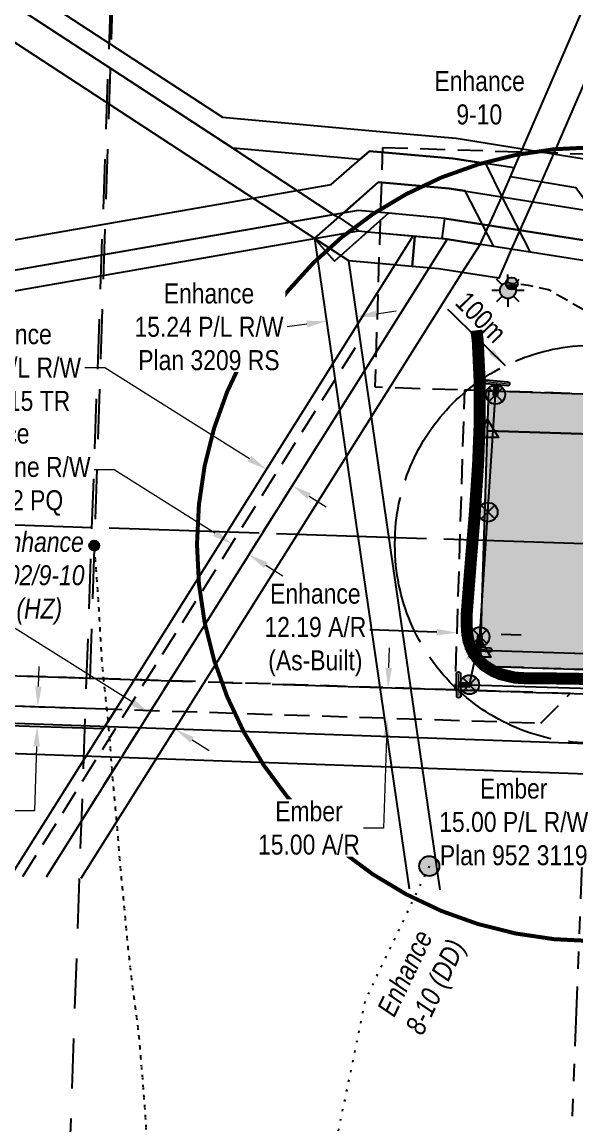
# Model space of a CAD drawing. Extents: x 337230 to 342918, y 5810288 to 5814863.
# Drawn here: x 338866 to 339143, y 5810933 to 5811484 of the extents above; entities that cross this region are included whole.
import ezdxf

# ---------------------------------------------------------------- set-up
doc = ezdxf.new("R2010")
doc.units = 0
doc.header["$LTSCALE"] = 5
doc.header["$PDMODE"] = 34
doc.header["$PDSIZE"] = 0.03
for name, pattern in [('foc-ACCESSROAD', [3.75, 2.5, -1.25]), ('foc-BUFFER', [16.75, 15, -1.75]), ('foc-COORDS', [16.75, 15, -1.75]), ('foc-DOT', [1, 0.2, -0.8]), ('foc-DRILLPATH', [14.75, 6, -1.75, 1.75, -1.75, 1.75, -1.75]), ('foc-FLOWLINE', [3.75, 2.5, -1.25]), ('foc-LSD', [8, 5, -3]), ('foc-QUARTERLINE', [33, 25, -3, 2, -3]), ('POWERLINE5', [7.799999999999997, 2.399999999999999, -0.6, 0.6, -0.6, 0.6, -0.6, 2.399999999999999]), ('UG_PIPE', [1.875, 1.25, -0.625])]:
    doc.linetypes.add(name, pattern=pattern)
doc.layers.get('Defpoints').update_dxf_attribs({"color": 9})
for name, color, linetype in [('ABADATA-DRILL', 8, 'foc-DOT'), ('ABADATA-DRILL-T', 8, 'Continuous'), ('AS-PIPE-UG', 44, 'UG_PIPE'), ('AS-POWER', 104, 'foc-POWER'), ('AS-POWER-EXISTING', 72, 'POWERLINE5'), ('AS-POWER-EXISTING-ANC', 72, 'Continuous'), ('AS-ROADS', 254, 'Continuous'), ('AS-SYMBOL', 7, 'Continuous'), ('AUX-BUFFER', 7, 'foc-BUFFER'), ('C-AR', 13, 'foc-ACCESSROAD'), ('C-FLOWLINE', 13, 'foc-FLOWLINE'), ('C-RW', 13, 'Continuous'), ('C-WS', 13, 'foc-ACCESSROAD'), ('C-WS-S', 13, 'Continuous'), ('DETAIL-HZ-Existing', 8, 'foc-DOT'), ('F-AR', 190, 'foc-ACCESSROAD'), ('F-RW', 190, 'Continuous'), ('F-WS-S', 190, 'Continuous'), ('L-MON', 1, 'Continuous'), ('L-QSEC', 8, 'foc-QUARTERLINE'), ('L-SECTION-LSD', 7, 'foc-LSD'), ('P-OFFSETS', 7, 'foc-COORDS'), ('P-PDRILLPATH', 12, 'foc-DRILLPATH'), ('P-PROPOSED', 10, 'Continuous'), ('P-PROPOSED-H', 21, 'Continuous'), ('P-TEMP-H', 41, 'Continuous'), ('P-TEMP_WORKSPACE', 46, 'Continuous')]:
    doc.layers.add(name, color=color, linetype=linetype)
for name, color, linetype, lineweight in [('C-FLOWLINE-T', 13, 'Continuous', 9), ('C-RW-T', 13, 'Continuous', 9), ('F-RW-T', 190, 'Continuous', 9)]:
    doc.layers.add(name, color=color, linetype=linetype, lineweight=lineweight)
doc.styles.add('80CG', font='ARIALN.TTF', dxfattribs={"height": 10})
doc.styles.add('80L', font='ARIALN.TTF', dxfattribs={"height": 10})
doc.styles.add('foc-LtypeFont', font='ARIALN.TTF', dxfattribs={"height": 7.349999999999999})
doc.linetypes.add('foc-POWER', pattern='A,6,-1,["P",foc-LtypeFont,S=0.2,R=0,X=-0.625,Y=-0.75],-1.239999999999999,4', length=12.24)
doc.dimstyles.new('CG2011', dxfattribs={"dimscale": 5, "dimtxt": 9, "dimasz": 2, "dimexe": 0.2, "dimexo": 0.0625, "dimgap": 0.5, "dimtad": 0, "dimtih": 1, "dimtoh": 1, "dimzin": 0, "dimdsep": 46, "dimtxsty": '80CG', "dimcen": 0.1, "dimse1": 1, "dimse2": 1, "dimclrd": 256, "dimclrt": 256, "dimaunit": 1, "dimadec": 4, "dimazin": 0, "dimtfac": 0.06, "dimtofl": 0, "dimtmove": 0, "dimatfit": 1, "dimfxl": 0.2, "dimtolj": 1, "dimtzin": 0, "dimlwd": -1, "dimarcsym": 0})
doc.dimstyles.new('Compass 5 000', dxfattribs={"dimscale": 5, "dimtxt": 9, "dimasz": 2, "dimexe": 0.2, "dimexo": 0.0625, "dimgap": 0.5, "dimtad": 0, "dimtih": 1, "dimtoh": 1, "dimzin": 0, "dimdsep": 46, "dimtxsty": '80CG', "dimcen": 0.1, "dimse1": 1, "dimse2": 1, "dimclrd": 256, "dimclrt": 256, "dimaunit": 1, "dimadec": 4, "dimazin": 0, "dimtfac": 0.06, "dimtofl": 0, "dimtmove": 0, "dimatfit": 1, "dimfxl": 0.2, "dimtolj": 1, "dimtzin": 0, "dimlwd": -1, "dimarcsym": 0})

# ---------------------------------------------------------------- blocks, each defined once
blk = doc.blocks.new('*D57')
at = {"layer": 'C-FLOWLINE-T', "transparency": 16777216}
for p, q in [((338911.6348173348, 5811260.190273659), (338901.6348173353, 5811260.19027366)), ((338961.9766157609, 5811228.530925228), (338911.6348173348, 5811260.190273659)), ((338987.4259098419, 5811212.526171845), (338995.891068045, 5811207.20253619))]:
    blk.add_line(p, q, dxfattribs=at)
for points in [[(338962.8638883703, 5811229.941784929), (338961.0893431515, 5811227.120065528), (338970.4417739641, 5811223.207289572)], [(338988.3131824513, 5811213.937031547), (338986.5386372325, 5811211.115312145), (338978.9607516387, 5811217.849807501)]]:
    blk.add_solid(points, dxfattribs=at)
at = {"layer": 'Defpoints', "color": 0, "transparency": 16777216}
for p in [(338970.4417739641, 5811223.207289572), (338967.776326776, 5811218.968939395), (338976.2953044502, 5811213.611457324)]:
    blk.add_point(p, dxfattribs=at)
at = {"layer": 'C-FLOWLINE-T', "transparency": 16777216, "insert": (338846.6348173353, 5811260.190273659), "char_height": 10, "attachment_point": 5, "style": '80CG'}
blk.add_mtext('\\A1;Enhance\\P10.06 Flow Line R/W\\PReg.# 7362 PQ', dxfattribs=at)
blk = doc.blocks.new('*D60')
at = {"layer": 'C-RW-T', "transparency": 16777216}
for p, q in [((338873.7163944303, 5811151.891638895), (338874.0270291942, 5811161.886813033)), ((338872.7846449803, 5811121.911098767), (338871.7839200887, 5811089.711162638)), ((338871.7839200887, 5811089.711162638), (338861.7839200887, 5811089.711162638))]:
    blk.add_line(p, q, dxfattribs=at)
for points in [[(338872.0505320739, 5811151.943411356), (338875.3822567866, 5811151.839866435), (338873.4057596663, 5811141.896464758)], [(338871.1187826241, 5811121.962871227), (338874.4505073366, 5811121.859326307), (338873.0952797442, 5811131.906272904)]]:
    blk.add_solid(points, dxfattribs=at)
at = {"layer": 'Defpoints', "color": 0, "transparency": 16777216}
for p in [(338787.6460574128, 5811144.561745471), (338787.3355774908, 5811134.571553618), (338873.0952797442, 5811131.906272904)]:
    blk.add_point(p, dxfattribs=at)
at = {"layer": 'C-RW-T', "transparency": 16777216, "insert": (338822.6979719314, 5811089.711162638), "char_height": 10, "attachment_point": 5, "style": '80CG'}
blk.add_mtext('\\A1;Enhance\\P10.00 P/L R/W\\PPlan 952 4821', dxfattribs=at)
blk = doc.blocks.new('*D61')
at = {"layer": 'C-RW-T', "transparency": 16777216}
for p, q in [((339042.7163822491, 5811338.223297039), (339052.6111926531, 5811339.669923137)), ((339007.9766850519, 5811333.144336396), (338998.0818746478, 5811331.697710298))]:
    blk.add_line(p, q, dxfattribs=at)
for points in [[(339042.4752778994, 5811339.872432107), (339042.957486599, 5811336.574161972), (339032.821571845, 5811336.776670941)], [(339007.7355807022, 5811334.793471464), (339008.2177894018, 5811331.495201329), (339017.8714954561, 5811334.590962495)]]:
    blk.add_solid(points, dxfattribs=at)
at = {"layer": 'Defpoints', "color": 0, "transparency": 16777216}
for p in [(339017.8714954561, 5811334.590962495), (339047.4335571327, 5811236.831823949), (339032.4834807438, 5811234.646115502)]:
    blk.add_point(p, dxfattribs=at)
at = {"layer": 'C-RW-T', "transparency": 16777216, "insert": (338958.9959264892, 5811331.697710298), "char_height": 10, "attachment_point": 5, "style": '80CG', "bg_fill": 3, "box_fill_scale": 1.1, "bg_fill_color": 256, "bg_fill_true_color": 13158600, "bg_fill_transparency": 0}
blk.add_mtext('\\A1;Enhance\\P15.24 P/L R/W\\PPlan 3209 RS', dxfattribs=at)
blk = doc.blocks.new('*D63')
at = {"layer": 'C-RW-T', "transparency": 16777216}
for p, q in [((338906.8814804852, 5811311.320495246), (338896.8814804852, 5811311.320495247)), ((338979.2900102958, 5811265.785509406), (338906.8814804852, 5811311.320495246)), ((339009.1165683297, 5811247.028715126), (339017.5818246948, 5811241.705235562))]:
    blk.add_line(p, q, dxfattribs=at)
for points in [[(338980.1772568901, 5811267.196385466), (338978.4027637015, 5811264.374633345), (338987.7552666613, 5811260.462029842)], [(339010.003814924, 5811248.439591188), (339008.2293217354, 5811245.617839066), (339000.6513119643, 5811252.352194691)]]:
    blk.add_solid(points, dxfattribs=at)
at = {"layer": 'Defpoints', "color": 0, "transparency": 16777216}
for p in [(338987.7552666613, 5811260.462029842), (338968.9678991619, 5811230.586855083), (338981.8639444653, 5811222.477019933)]:
    blk.add_point(p, dxfattribs=at)
at = {"layer": 'C-RW-T', "transparency": 16777216, "insert": (338857.7955323262, 5811311.320495245), "char_height": 10, "attachment_point": 5, "style": '80CG', "bg_fill": 3, "box_fill_scale": 1.1, "bg_fill_color": 256, "bg_fill_true_color": 13158600, "bg_fill_transparency": 0}
blk.add_mtext('\\A1;Enhance\\P15.24 P/L R/W\\PPlan 215 TR', dxfattribs=at)
blk = doc.blocks.new('*D64')
at = {"layer": 'C-RW-T', "transparency": 16777216}
for p, q in [((338857.6704573012, 5811183.648219706), (338847.6704573012, 5811183.648219706)), ((338920.7065284071, 5811144.004846502), (338857.6704573012, 5811183.648219706)), ((338950.5904234084, 5811125.210870584), (338959.0555362133, 5811119.88716274))]:
    blk.add_line(p, q, dxfattribs=at)
for points in [[(338921.5938130477, 5811145.415698636), (338919.8192437664, 5811142.593994368), (338929.171641212, 5811138.681138659)], [(338951.4777080491, 5811126.621722718), (338949.7031387677, 5811123.800018449), (338942.1253106035, 5811130.534578427)]]:
    blk.add_solid(points, dxfattribs=at)
at = {"layer": 'Defpoints', "color": 0, "transparency": 16777216}
for p in [(338961.9785754359, 5811190.846735865), (338974.932244828, 5811182.700175634), (338929.171641212, 5811138.681138659)]:
    blk.add_point(p, dxfattribs=at)
at = {"layer": 'C-RW-T', "transparency": 16777216, "insert": (338808.5845091427, 5811183.648219707), "char_height": 10, "attachment_point": 5, "style": '80CG', "bg_fill": 3, "box_fill_scale": 1.1, "bg_fill_color": 256, "bg_fill_true_color": 13158600, "bg_fill_transparency": 0}
blk.add_mtext('\\A1;Enhance\\P15.24 P/L R/W\\PPlan 802 1648', dxfattribs=at)
blk = doc.blocks.new('*D71')
at = {"layer": 'Defpoints', "color": 0, "transparency": 16777216}
for p in [(339130.6532401723, 5811123.794044248), (339161.339450065, 5811107.738134913)]:
    blk.add_point(p, dxfattribs=at)
at = {"layer": 'F-WS-S', "transparency": 16777216}
for p, q in [((339162.224564123, 5811132.679963071), (339162.5792122465, 5811142.673672328)), ((339160.9848019416, 5811097.744425656), (339160.5009970848, 5811084.111179757)), ((339160.5009970848, 5811084.111179757), (339150.5009970848, 5811084.111179757))]:
    blk.add_line(p, q, dxfattribs=at)
for points in [[(339160.5589459135, 5811132.739071092), (339163.8901823324, 5811132.62085505), (339161.8699159995, 5811122.686253815)], [(339159.3191837321, 5811097.803533677), (339162.650420151, 5811097.685317636), (339161.339450065, 5811107.738134913)]]:
    blk.add_solid(points, dxfattribs=at)
at = {"layer": 'F-WS-S', "transparency": 16777216, "insert": (339111.4150489263, 5811084.111179758), "char_height": 10, "attachment_point": 5, "style": '80CG', "bg_fill": 3, "box_fill_scale": 1.1, "bg_fill_color": 256, "bg_fill_true_color": 13158600, "bg_fill_transparency": 0}
blk.add_mtext('\\A1;Ember\\P15.00 P/L R/W\\PPlan 952 3119', dxfattribs=at)
at = {"layer": 'Defpoints', "color": 0, "transparency": 16777216}
blk.add_point((339130.122774238, 5811108.845925346), dxfattribs=at)
blk = doc.blocks.new('GAS')
h = blk.add_hatch(color=255)
h.dxf.hatch_style = 1
edge = h.paths.add_edge_path()
edge.add_arc((0, 0), 0.9, 0, 360)
for p, q in [((-0.5711929310346023, 0.5711929297831376), (-1.142385862069204, 1.142385861385264)), ((0, 0.8077887887338874), (0, 1.615577579286764)), ((0.5711929310309642, 0.5711929297831376), (1.142385862065566, 1.142385861385264)), ((-0.8077887898725749, 0), (-1.615577579628734, 0)), ((1.615577579625096, 0), (0.8077887898689368, 0)), ((-0.5711929310346023, -0.5711929316021271), (-1.142385862069204, -1.142385863204253)), ((0, -0.8077887905528768), (0, -1.615577581105753)), ((1.142385862065566, -1.142385863204253), (0.5711929310309642, -0.5711929316021271))]:
    blk.add_line(p, q)
blk.add_circle((0, 0), 0.8000000000000003)
blk = doc.blocks.new('TRIA')
blk.add_hatch(color=255).paths.add_polyline_path([(-0.0414550714867801, 1.521379340009161), (-1.474693147280959, -0.867350786313807), (1.391783004306489, -0.867350786313807)])
blk = doc.blocks.new('TRIAA')
blk.add_blockref('TRIA', (0, 0))
blk = doc.blocks.new('TRIB')
at = {"color": 1}
blk.add_lwpolyline([(-1.121455071486707, -0.6673507863138184), (-0.0414550714867801, 1.132649213686192), (1.038544928513147, -0.6673507863138184)], close=True, dxfattribs=at)
blk = doc.blocks.new('TRIBB')
blk.add_blockref('TRIB', (0, 0))
blk = doc.blocks.new('TRICC')
for name in ['TRIAA', 'TRIBB']:
    blk.add_blockref(name, (0, 0))
blk = doc.blocks.new('plspike')
blk.add_blockref('TRICC', (0, 0))
blk = doc.blocks.new('RISER')
h = blk.add_hatch(color=255)
h.dxf.hatch_style = 1
edge = h.paths.add_edge_path()
edge.add_arc((0, 0), 0.7000000000000001, 0, 360)
blk.add_hatch(color=48).paths.add_polyline_path([(0.5809894393423747, -0.1498374831999172), (-0.5809055220925075, -0.1501624933266612, 0.7745966773228882)])
at = {"color": 48}
blk.add_line((-0.5809055220925075, -0.1501624933266612), (0.5809894393423747, -0.1498374831996898), dxfattribs=at)
blk.add_circle((0, 0), 0.6000000000000001, dxfattribs=at)
blk = doc.blocks.new('POWERPOLE')
h = blk.add_hatch(color=255)
edge = h.paths.add_edge_path()
edge.add_arc((0, 0), 0.9600000000000002, 0, 360)
at = {"linetype": 'Continuous'}
for p, q in [((0.678822509938982, -0.678822509938982), (-0.678822509938982, 0.678822509938982)), ((-0.678822509938982, -0.678822509938982), (0.678822509938982, 0.678822509938982))]:
    blk.add_line(p, q, dxfattribs=at)
blk.add_circle((0, 0), 0.9600000000000002, dxfattribs=at)
blk = doc.blocks.new('*U80')
h = blk.add_hatch(color=255)
h.dxf.hatch_style = 1
edge = h.paths.add_edge_path()
edge.add_arc((-0.01048531639567729, 1.099950025292096), 0.2, 0.5461577039845906, 180.5461577039846, ccw=False)
edge.add_line((0.1895055972937947, 1.101856446454946), (0.2018973348523224, -0.1980844925266216))
edge.add_line((0.2018973348523224, -0.1980844925266216), (0.2104762300851493, -1.098043604129246))
edge.add_arc((0.01048531639567729, -1.099950025292096), 0.2, -179.4538422960154, 0.5461577039845906, ccw=False)
edge.add_line((-0.1895055972937947, -1.101856446454946), (-0.2104762300851493, 1.098043604129246))
h = blk.add_hatch(color=255)
h.dxf.hatch_style = 1
edge = h.paths.add_edge_path()
edge.add_arc((1.091241229779553, 0.0104022994637491), 0.2, -89.45384229601541, 90.54615770398459, ccw=False)
edge.add_line((1.093147650942403, -0.1895886142257229), (0.2018973348523224, -0.1980844925266216))
edge.add_line((0.2018973348523224, -0.1980844925266216), (0.1980844925266216, 0.2018973348523224))
edge.add_line((0.1980844925266216, 0.2018973348523224), (1.089334808616703, 0.2103932131532211))
at = {"color": 255}
blk.add_lwpolyline([(-0.2104762300851493, 1.098043604129246, -0.9999999999999999), (0.1895055972937947, 1.101856446454946), (0.2018973348523224, -0.1980844925266216), (0.2104762300851493, -1.098043604129246, -0.9999999999999999), (-0.1895055972937947, -1.101856446454946)], format="xyb", close=True, dxfattribs=at)
at = {"color": 72, "const_width": 0.1, "flags": 128}
for points in [[(-0.01048531639567728, 1.099950025292096), (0.01048531639567728, -1.099950025292096)], [(1.091241229779553, 0.0104022994637491), (0, 0)]]:
    blk.add_lwpolyline(points, dxfattribs=at)
at = {"color": 255, "flags": 128}
blk.add_lwpolyline([(1.089334808616703, 0.2103932131532211, -0.9999999999999999), (1.093147650942403, -0.1895886142257229), (0.2018973348523224, -0.1980844925266216), (0.1980844925266216, 0.2018973348523224)], format="xyb", close=True, dxfattribs=at)
blk = doc.blocks.new('*U81')
h = blk.add_hatch(color=255)
h.dxf.hatch_style = 1
edge = h.paths.add_edge_path()
edge.add_arc((0.1088240566430611, 1.231672273389994), 0.2, -5.049240634152113, 174.9507593658478, ccw=False)
edge.add_line((0.308047942161406, 1.21406990312422), (0.2168262557841195, 0.1816215152525702))
edge.add_line((0.2168262557841195, 0.1816215152525702), (-0.1816215152525701, 0.2168262557841195))
edge.add_line((-0.1816215152525701, 0.2168262557841195), (-0.09039982887528375, 1.249274643655769))
h = blk.add_hatch(color=255)
h.dxf.hatch_style = 1
edge = h.paths.add_edge_path()
edge.add_arc((-1.095731370350897, 0.09681303646176065), 0.2, 84.95075936584777, 264.95075936584783, ccw=False)
edge.add_line((-1.078129000085122, 0.2960369219801055), (0.2168262557841196, 0.1816215152525702))
edge.add_line((0.2168262557841195, 0.1816215152525702), (1.113333740616671, 0.1024108490565842))
edge.add_arc((1.095731370350897, -0.09681303646176065), 0.2, -95.04924063415223, 84.95075936584777, ccw=False)
edge.add_line((1.078129000085122, -0.2960369219801055), (-1.113333740616671, -0.1024108490565842))
at = {"color": 255, "flags": 128}
blk.add_lwpolyline([(-0.09039982887528375, 1.249274643655769, -0.9999999999999999), (0.308047942161406, 1.21406990312422), (0.2168262557841195, 0.1816215152525702), (-0.1816215152525701, 0.2168262557841195)], format="xyb", close=True, dxfattribs=at)
at = {"color": 72, "const_width": 0.1, "flags": 128}
for points in [[(0.1088240566430611, 1.231672273389994), (0, 0)], [(-1.095731370350897, 0.09681303646176065), (1.095731370350897, -0.09681303646176065)]]:
    blk.add_lwpolyline(points, dxfattribs=at)
at = {"color": 255}
blk.add_lwpolyline([(-1.113333740616671, -0.1024108490565842, -0.9999999999999999), (-1.078129000085122, 0.2960369219801055), (0.2168262557841195, 0.1816215152525702), (1.113333740616671, 0.1024108490565842, -0.9999999999999999), (1.078129000085122, -0.2960369219801055)], format="xyb", close=True, dxfattribs=at)
blk = doc.blocks.new('*U82')
h = blk.add_hatch(color=255)
h.dxf.hatch_style = 1
edge = h.paths.add_edge_path()
edge.add_arc((1.094997222898338, -0.1047906572406521), 0.2, -95.4665282727745, 84.5334717272255, ccw=False)
edge.add_line((1.07594437612731, -0.3038810614039863), (-0.2181432509343617, -0.1800375573923065))
edge.add_line((-0.2181432509343618, -0.1800375573923065), (-1.114050069669366, -0.09429974692268207))
edge.add_arc((-1.094997222898338, 0.1047906572406521), 0.2, 84.5334717272255, 264.5334717272255, ccw=False)
edge.add_line((-1.07594437612731, 0.3038810614039863), (1.114050069669366, 0.09429974692268206))
h = blk.add_hatch(color=255)
h.dxf.hatch_style = 1
edge = h.paths.add_edge_path()
edge.add_arc((-0.1126248968648719, -1.176860156655312), 0.2, 174.5334717272254, 354.53347172722545, ccw=False)
edge.add_line((-0.311715301028206, -1.157807309884284), (-0.2181432509343618, -0.1800375573923065))
edge.add_line((-0.2181432509343618, -0.1800375573923065), (0.1800375573923065, -0.2181432509343618))
edge.add_line((0.1800375573923065, -0.2181432509343618), (0.08646550729846225, -1.19591300342634))
at = {"color": 255}
blk.add_lwpolyline([(1.114050069669366, 0.09429974692268207, -0.9999999999999999), (1.07594437612731, -0.3038810614039863), (-0.2181432509343618, -0.1800375573923065), (-1.114050069669366, -0.09429974692268207, -0.9999999999999999), (-1.07594437612731, 0.3038810614039863)], format="xyb", close=True, dxfattribs=at)
at = {"color": 72, "const_width": 0.1, "flags": 128}
for points in [[(1.094997222898338, -0.1047906572406521), (-1.094997222898338, 0.1047906572406521)], [(-0.1126248968648719, -1.176860156655312), (0, 0)]]:
    blk.add_lwpolyline(points, dxfattribs=at)
at = {"color": 255, "flags": 128}
blk.add_lwpolyline([(0.08646550729846225, -1.19591300342634, -0.9999999999999999), (-0.311715301028206, -1.157807309884284), (-0.2181432509343618, -0.1800375573923065), (0.1800375573923065, -0.2181432509343618)], format="xyb", close=True, dxfattribs=at)
blk = doc.blocks.new('BH-Existing')
at = {"layer": 'ABADATA-DRILL-T'}
h = blk.add_hatch(color=256, dxfattribs=at)
h.dxf.hatch_style = 1
edge = h.paths.add_edge_path()
edge.add_arc((0, 0), 0.5, 0, 360)
blk.add_circle((0, 0), 0.5, dxfattribs=at)
blk = doc.blocks.new('*D96')
at = {"layer": 'Defpoints', "color": 0, "transparency": 16777216}
for p in [(338997.1096385034, 5811152.909997856), (338996.6175039237, 5811137.769313203), (339048.0829449571, 5811136.096474505)]:
    blk.add_point(p, dxfattribs=at)
at = {"layer": 'F-RW-T', "transparency": 16777216}
for p, q in [((339048.8999491332, 5811161.231880751), (339049.2248187294, 5811171.226602346)), ((339047.7580753607, 5811126.101752911), (339046.2953590982, 5811081.100798746)), ((339046.2953590982, 5811081.100798746), (339036.2953590983, 5811081.100798746))]:
    blk.add_line(p, q, dxfattribs=at)
for points in [[(339047.2341622008, 5811161.286025684), (339050.5657360655, 5811161.177735819), (339048.5750795368, 5811151.237159158)], [(339046.0922884283, 5811126.155897844), (339049.4238622931, 5811126.047607978), (339048.0829449571, 5811136.096474505)]]:
    blk.add_solid(points, dxfattribs=at)
at = {"layer": 'F-RW-T', "transparency": 16777216, "insert": (339009.0136401358, 5811081.100798746), "char_height": 10, "attachment_point": 5, "style": '80CG', "bg_fill": 3, "box_fill_scale": 1.1, "bg_fill_color": 256, "bg_fill_true_color": 13158600, "bg_fill_transparency": 0}
blk.add_mtext('\\A1;Ember\\P15.00 A/R', dxfattribs=at)
blk = doc.blocks.new('*D105')
at = {"layer": 'C-WS-S', "transparency": 16777216}
for p, q in [((339072.9196312251, 5811179.089785852), (339039.4946873395, 5811180.14749494)), ((339105.0910452073, 5811178.071743846), (339115.0860421546, 5811177.755459123))]:
    blk.add_line(p, q, dxfattribs=at)
for points in [[(339072.9723453455, 5811180.755618677), (339072.8669171047, 5811177.423953027), (339082.9146281723, 5811178.77350113)], [(339105.1437593278, 5811179.737576671), (339105.038331087, 5811176.405911021), (339095.0960482602, 5811178.388028569)]]:
    blk.add_solid(points, dxfattribs=at)
at = {"layer": 'Defpoints', "color": 0, "transparency": 16777216}
for p in [(339082.9146281723, 5811178.77350113), (339082.9846074522, 5811180.984934812), (339095.16602754, 5811180.599462251)]:
    blk.add_point(p, dxfattribs=at)
at = {"layer": 'C-WS-S', "transparency": 16777216, "insert": (339012.2129683763, 5811180.14749494), "char_height": 10, "attachment_point": 5, "style": '80CG'}
blk.add_mtext('\\A1;Enhance\\P12.19 A/R\\P(As-Built)', dxfattribs=at)

msp = doc.modelspace()

# ---------------------------------------------------------------- hatches: boundary and pattern name
at = {"layer": 'P-PROPOSED-H'}
h = msp.add_hatch(color=256, dxfattribs=at)
h.dxf.hatch_style = 1
h.paths.add_polyline_path([(339098.3049887753, 5811279.746824995), (339208.2256028295, 5811276.266947807), (339204.7457256435, 5811166.346333752), (339094.8251115888, 5811169.82621094)])
h = msp.add_hatch(color=256, dxfattribs=at)
h.dxf.hatch_style = 1
h.paths.add_polyline_path([(339304.0092455377, 5811163.203839873), (339094.8251115888, 5811169.826210953), (339094.578040309, 5811162.021847355), (339303.7533724149, 5811155.399767649)])
at = {"layer": 'P-TEMP-H'}
h = msp.add_hatch(color=256, dxfattribs=at)
h.dxf.hatch_style = 1
h.paths.add_polyline_path([(339098.3049887753, 5811279.746824995), (339098.9376937188, 5811299.732391187), (339228.8438739642, 5811295.619809056), (339224.7312918347, 5811165.71362881), (339204.7457256435, 5811166.346333752), (339208.2256028295, 5811276.266947807)])

# ---------------------------------------------------------------- linework, layer by layer
at = {"layer": 'ABADATA-DRILL', "flags": 128}
msp.add_lwpolyline([(338947.6314840482, 5810701.363100253), (338946.8701478179, 5810710.803125033), (338946.2629849283, 5810720.368125087), (338945.64655247, 5810729.953356745), (338944.9063670924, 5810739.122612362), (338944.2495735891, 5810748.088859035), (338943.5424186881, 5810757.657138541), (338942.842124281, 5810767.125222753), (338942.1949416822, 5810776.691537038), (338941.3607292789, 5810786.043780113), (338940.3725177571, 5810795.58119786), (338939.2574410613, 5810804.912814272), (338937.9683719909, 5810814.430038447), (338936.83315235, 5810823.452050734), (338935.9255058217, 5810833.006979641), (338935.0986283615, 5810842.278941941), (338934.1842756578, 5810851.934173885), (338933.2330596026, 5810861.380319932), (338932.1483276477, 5810870.720853736), (338931.1670729794, 5810880.167985753), (338930.3196514757, 5810889.420808065), (338929.5025649173, 5810898.992587538), (338928.8859202709, 5810908.267791072), (338928.379534225, 5810917.549287939), (338927.8533361341, 5810927.141811945), (338927.3268062362, 5810936.72410516), (338926.5996872404, 5810946.293048186), (338925.852653467, 5810955.862644603), (338925.0755754968, 5810965.433226552), (338924.2417218243, 5810974.795598111), (338923.2234277994, 5810984.334012737), (338921.9612670275, 5810993.450259891), (338920.7388555536, 5811002.865339712), (338919.6203838227, 5811012.397021675), (338918.5721323342, 5811021.936421111), (338917.6714001617, 5811031.090916414), (338916.81408688, 5811040.654114066), (338915.8861003874, 5811050.199590946), (338914.9584472575, 5811059.755076782), (338914.1311290208, 5811069.317292371), (338913.3872971741, 5811078.986761032), (338912.5634285958, 5811088.34881129), (338911.6357953819, 5811097.904298494), (338910.7881135533, 5811107.457164409), (338910.0578951601, 5811116.625999923), (338909.3944284514, 5811126.302854776), (338908.5234992374, 5811135.756513511), (338907.4888477473, 5811145.405575616), (338906.4773640652, 5811154.843694695), (338905.5700127012, 5811164.408539733), (338904.9599064946, 5811173.883593727), (338904.6225692224, 5811180.078048095), (338904.0960174677, 5811189.66035282), (338903.5060682382, 5811198.834611234), (338902.7790095157, 5811208.40356493), (338901.6749524943, 5811222.347089548)], dxfattribs=at)
at = {"layer": 'AS-PIPE-UG', "flags": 128}
msp.add_lwpolyline([(339327.4339999994, 5811152.894), (339321.302, 5811155.765), (339309.119, 5811157.999), (339303.239, 5811159.084), (339300.326, 5811160.031), (339294.0799999994, 5811163.718), (339269.1059999994, 5811187.282), (339251.4759999994, 5811204.411), (339237.0569999994, 5811217.862), (339222.4429999994, 5811231.202), (339206.7619999994, 5811246.261), (339185.5049999994, 5811267.259), (339174.0539999994, 5811281.554), (339170.684, 5811287.537), (339167.9389999994, 5811295.438), (339166.405, 5811302.085), (339164.6859999994, 5811312.245), (339162.8039999994, 5811322.54), (339158.699, 5811331.943999991), (339156.4589999994, 5811334.475), (339128.8059999994, 5811350.237), (339118.7999999994, 5811352.372), (339110.897, 5811353.445)], dxfattribs=at)
at = {"layer": 'AS-POWER', "flags": 128}
for points in [[(339089.3069999994, 5811152.792), (339094.4899999994, 5811176.788), (339098.5259999994, 5811239.115), (339102.345, 5811297.871)], [(339089.3069999994, 5811152.792), (339200.502, 5811149.417), (339295.4829999994, 5811146.208), (339322.142, 5811144.494)]]:
    msp.add_lwpolyline(points, dxfattribs=at)
at = {"layer": 'AS-ROADS', "const_width": 5.998673640000024, "flags": 128}
msp.add_lwpolyline([(339092.7409999994, 5811330), (339093.4319999994, 5811324.723), (339094.3519999994, 5811304.886), (339094.3209999994, 5811281.737), (339093.6019999994, 5811263.299), (339091.8999999994, 5811237.826), (339089.9629999994, 5811214.554), (339087.9409999994, 5811188.651), (339087.8479999994, 5811183.095), (339088.1569999994, 5811178.346), (339088.8799999994, 5811174.443), (339090.4969999994, 5811170.107), (339093.0249999994, 5811166.114), (339096.2609999994, 5811162.685), (339101.0829999994, 5811159.654), (339104.7779999994, 5811158.055), (339112.0199999994, 5811156.319), (339117.6559999994, 5811155.991), (339126.0679999994, 5811155.993), (339169.949, 5811155.336), (339205.1229999994, 5811153.876), (339246.43, 5811152.507), (339307.819, 5811150.6)], dxfattribs=at)
at = {"layer": 'AUX-BUFFER', "color": 251, "linetype": 'foc-BUFFER', "flags": 128}
msp.add_lwpolyline([(339150.9941105294, 5811322.51500453), (339151.9938894694, 5811322.51500453, -0.4142135623730951), (339250.9720045294, 5811223.536889469), (339250.9720045294, 5811222.537110529, -0.4142135623730951), (339151.9938894694, 5811123.558995469), (339150.9941105294, 5811123.558995469, -0.4142135623730951), (339052.0159954694, 5811222.537110529), (339052.0159954694, 5811223.536889469, -0.4142135623730951)], format="xyb", close=True, dxfattribs=at)
at = {"layer": 'C-FLOWLINE', "flags": 128}
for points in [[(338865.8829803272, 5811056.947465111), (339034.2356747789, 5811324.646512254)], [(339042.7497759699, 5811319.292096945), (338877.5276414083, 5811056.570979628)]]:
    msp.add_lwpolyline(points, dxfattribs=at)
at = {"layer": 'C-RW', "flags": 128}
for points in [[(338399.271861951, 5811269.082208612), (338500.0600000007, 5811286.657), (338706.0999999993, 5811322.585), (339033.8329999977, 5811379.725999998), (339038.3159999977, 5811379.320000024), (339075.6729999994, 5811375.918), (339076.9729999992, 5811385.976999998), (339048.7679999994, 5811388.539), (339033.6149999994, 5811389.956000025), (338704.5159999994, 5811332.513), (338399.6213807142, 5811279.383927043)], [(338859.9732826167, 5811057.138532535), (338906.6629999985, 5811131.315999992), (338915.4359999985, 5811145.287), (339061.1899999984, 5811377.235999998), (339075.6729999993, 5811375.917999998), (339078.1189999999, 5811375.533000023), (339069.1199999977, 5811361.209999998), (338877.5324793861, 5811056.570823209)], [(338895.1626719914, 5811056.000818507), (339085.6719999997, 5811358.920999995), (339094.6549999999, 5811372.931999998), (339078.1189999999, 5811375.533000023), (338877.5276414066, 5811056.570979628)], [(339074.6267654228, 5811050.198534912), (339028.9329999984, 5811364.828999998), (339011.8199999977, 5811375.885999998), (339059.0891690321, 5811050.700883538)]]:
    msp.add_lwpolyline(points, dxfattribs=at)
for points in [[(339310.1080842304, 5811349.217032745), (339309.7759969176, 5811339.088445241), (339119.6009999977, 5811369.007999998), (339075.6729999993, 5811375.917999998), (339076.9729999992, 5811385.976999998), (339210.1119999978, 5811365.037999998), (339310.1080842304, 5811349.217032745)], [(338912.4116249137, 5811140.470683531), (338714.5309543033, 5811146.94227825), (338691.6437379873, 5811097.611741825), (338700.7129999977, 5811093.403999998), (338720.7869999993, 5811136.670999998), (338906.3488956537, 5811130.816972237)]]:
    msp.add_lwpolyline(points, close=True, dxfattribs=at)
at = {"layer": 'C-WS', "flags": 128}
msp.add_lwpolyline([(339045.9404988649, 5811421.440686439), (339165.8544339198, 5811417.646051065), (339162.0597985471, 5811297.732116011), (339042.1458634923, 5811301.526751383)], close=True, dxfattribs=at)
at = {"layer": 'F-AR'}
msp.add_lwpolyline([(338732.0080773973, 5811161.299045892), (338734.4442977585, 5811146.291021672), (339124.9234252599, 5811133.598842572), (339139.7214615243, 5811148.397095595), (338732.0080773973, 5811161.299045892)], dxfattribs=at)
at = {"layer": 'F-RW', "flags": 128}
for points in [[(339326.517923185, 5811849.713388237), (339325.9747380136, 5811833.146364065), (339307.7719999978, 5811826.079), (339131.2569999992, 5811418.256000002), (339120.8789999997, 5811394.282999984), (339110.2059999978, 5811370.486), (339103.9419999997, 5811356.047000002), (339085.6719999997, 5811358.920999995), (339073.7989999985, 5811360.787999994), (339060.6719999997, 5811361.987999994), (339062.0329999997, 5811377.158999994), (339075.6729999991, 5811375.917999994), (339078.1189999997, 5811375.533000002), (339094.6549999999, 5811372.931999998), (339098.9759999992, 5811382.445999995), (339105.4279999986, 5811396.752999995), (339115.8069999986, 5811420.743999994), (339296.3139999994, 5811837.985000025), (339326.517923185, 5811849.713388237)], [(338416.701995759, 5811782.818091482), (338503.2999999978, 5811726.201000025), (338677.3859999993, 5811612.693999998), (338693.762999999, 5811602.062999994), (338971.0199999999, 5811421.086999998), (339021.5279999984, 5811387.800999998), (339024.0449999993, 5811386.486999998), (339033.8329999977, 5811379.725999998), (339038.3159999977, 5811379.320000024), (339062.0329999997, 5811377.158999994), (339060.6719999997, 5811361.987999994), (339028.9329999984, 5811364.828999998), (338685.1979999992, 5811589.376999998), (338680.6179999993, 5811592.334999998), (338664.2429999978, 5811602.961000025), (338494.9579999978, 5811713.446), (338416.0976634566, 5811765.005997062)], [(338715.7609999977, 5811599.585999998), (338965.7299999989, 5811436.563999988), (339049.8869999999, 5811428.992999998), (339082.5809999992, 5811426.056000023), (339150.8329999977, 5811415.103999998), (339163.1409999993, 5811397.915999998), (339212.4409999992, 5811389.945999999), (339311.3275718793, 5811386.411128649), (339311.000410784, 5811376.432789661), (339211.3739999984, 5811379.930000011), (339151.1699999999, 5811389.477999998), (339142.4209999992, 5811401.263999999), (339109.7939999992, 5811406.738999998), (339111.7129999977, 5811411.281999998), (339080.9639999993, 5811415.859999998), (339039.3299999993, 5811419.629999998), (339034.4779999977, 5811415.399000023), (338971.0199999999, 5811421.086999998), (338706.432243265, 5811593.793311695)], [(338400.1472430113, 5811294.883195976), (338702.1029999992, 5811347.429999998), (338981.1149999983, 5811396.086999998), (339020.1479999984, 5811402.901999988), (339034.4779999977, 5811415.399000023), (339039.3299999993, 5811419.629999998), (339080.9639999993, 5811415.859999998), (339097.303, 5811413.393999998), (339105.4279999986, 5811396.752999995), (339119.6009999977, 5811369.007999998), (339101.4439999983, 5811371.863999998), (339095.7299999985, 5811382.965999994), (339087.1659999993, 5811399.723999998), (339079.0909999993, 5811400.962999998), (339043.7989999977, 5811404.160999988), (339026.5409999984, 5811388.715999998), (338704.5159999994, 5811332.513), (338399.6213807142, 5811279.383927043)], [(338759.6959999992, 5811123.448999998), (338762.0119999992, 5811108.619999998), (338830.1809999977, 5811119.489999998), (339301.9249360204, 5811102.749251634), (339302.4521125346, 5811117.678394891), (338829.2409999993, 5811134.523999998), (338759.6959999992, 5811123.448999998)]]:
    msp.add_lwpolyline(points, dxfattribs=at)
msp.add_lwpolyline([(339311.000410784, 5811376.432789661), (339310.5089295384, 5811361.442723463), (339210.1119999979, 5811365.038), (339076.9729999994, 5811385.977), (339048.7679999994, 5811388.539), (339021.8109999978, 5811364.585), (339011.8199999977, 5811375.885999998), (339043.7989999977, 5811404.160999988), (339079.0909999994, 5811400.963), (339211.3739999984, 5811379.930000011)], close=True, dxfattribs=at)
at = {"layer": 'L-QSEC'}
msp.add_line((338495.9038864907, 5811168.770482088), (339303.3539999994, 5811143.219), dxfattribs=at)
at = {"layer": 'L-SECTION-LSD'}
msp.add_line((338899.6185450951, 5811155.688265936), (338926.4609999995, 5811960.426), dxfattribs=at)
at = {"layer": 'P-PDRILLPATH', "flags": 128}
msp.add_lwpolyline([(339151.4939999994, 5811223.037), (339134.9999999998, 5810787)], dxfattribs=at)
at = {"layer": 'P-PROPOSED'}
for points in [[(339098.3049887753, 5811279.746825011), (339208.2256028295, 5811276.266947823), (339204.7457256435, 5811166.346333768), (339094.8251115888, 5811169.826210956)], [(339304.0092455377, 5811163.203839876), (339094.8251115888, 5811169.826210956), (339094.5780395695, 5811162.021847381), (339303.7395733082, 5811155.398477164)]]:
    msp.add_lwpolyline(points, close=True, dxfattribs=at)
at = {"layer": 'P-TEMP_WORKSPACE'}
msp.add_lwpolyline([(339098.3049887753, 5811279.746825011), (339098.9376937188, 5811299.732391203), (339228.8438739642, 5811295.619809072), (339224.7312918347, 5811165.713628826), (339204.7457256435, 5811166.346333768), (339208.2256028295, 5811276.266947823)], close=True, dxfattribs=at)

# ---------------------------------------------------------------- block references
at = {"layer": 'AS-POWER-EXISTING', "xscale": 4.998894700000013, "yscale": 4.998894700000013, "zscale": 4.998894700000013}
for p in [(339102.345, 5811297.871), (339098.5259999994, 5811239.115), (339094.4899999994, 5811176.788), (339089.3069999994, 5811152.792)]:
    msp.add_blockref('POWERPOLE', p, dxfattribs=at)
at = {"layer": 'AS-POWER-EXISTING-ANC', "xscale": 4.998894700000014, "yscale": 4.998894700000014, "zscale": 4.998894700000014}
for name, p in [('*U82', (339102.908, 5811303.754)), ('*U81', (339093.9459999994, 5811170.631)), ('*U80', (339083.8519999994, 5811152.74))]:
    msp.add_blockref(name, p, dxfattribs=at)
at = {"layer": 'AS-SYMBOL', "xscale": 5.000000000000027, "yscale": 5.000000000000027, "zscale": 5.000000000000027}
msp.add_blockref('RISER', (339110.4249999994, 5811353.406), dxfattribs=at)
at = {"layer": 'C-WS-S', "xscale": 4.99891500000006, "yscale": 4.99891500000006, "zscale": 4.99891500000006}
msp.add_blockref('GAS', (339108.4916054281, 5811349.900592771), dxfattribs=at)
at = {"layer": 'L-MON', "xscale": 4.998894700000013, "yscale": 4.998894700000013, "zscale": 4.998894700000013}
for p in [(339098.5299999994, 5811279.739), (339094.8069999994, 5811169.834)]:
    msp.add_blockref('plspike', p, dxfattribs=at)

# ---------------------------------------------------------------- texts
at = {"layer": 'AUX-BUFFER', "insert": (339088.6793174212, 5811350.28455376), "char_height": 9.99436845640104, "attachment_point": 1, "rotation": 314.3430249080626, "style": '80L'}
msp.add_mtext_dynamic_manual_height_columns('100m', width=6.845396022724309, gutter_width=44.99005229999985, heights=[0], dxfattribs=at)
at = {"layer": 'C-RW-T', "insert": (339071.2781926868, 5811459.644280074), "char_height": 10.00000000000009, "attachment_point": 1, "style": '80L'}
msp.add_mtext_dynamic_manual_height_columns('\\pi0.49362;Enhance\\P\\pi11.452;9-10', width=44.80715533564096, gutter_width=49.97769948692536, heights=[0], dxfattribs=at)

# ---------------------------------------------------------------- dimensions: what is measured, and where the dimension line sits
at = {"layer": 'C-RW-T'}
dim = msp.add_linear_dim(base=(338873.0952797442, 5811131.906272904), p1=(338787.6460574128, 5811144.561745471), p2=(338787.3355774907, 5811134.571553618), angle=268.2199075473061, text='Enhance\\P10.00 P/L R/W\\PPlan 952 4821', dimstyle='Compass 5 000', override={"dimtfill": 0}, dxfattribs=at)
dim.commit()
dim.dimension.update_dxf_attribs({"geometry": '*D60', "text_midpoint": (338822.6979719314, 5811089.711162638), "dimtype": 161})

# ---------------------------------------------------------------- leaders
at = {"layer": 'AUX-BUFFER', "path_type": 1}
msp.add_leader([(339107.2220302429, 5811312.310039962), (339078.477390479, 5811340.459119104)], dimstyle='CG2011', dxfattribs=at)

# ---------------------------------------------------------------- next in the draw order: dimensions: what is measured, and where the dimension line sits
at = {"layer": 'C-RW-T', "color": 5}
dim = msp.add_linear_dim(base=(338929.171641212, 5811138.681138659), p1=(338974.9322448278, 5811182.700175633), p2=(338961.9785754363, 5811190.846735865), angle=147.83422043728152, text='Enhance\\P15.24 P/L R/W\\PPlan 802 1648', dimstyle='Compass 5 000', override={"dimtfill": 1}, dxfattribs=at)
dim.commit()
dim.dimension.update_dxf_attribs({"geometry": '*D64', "text_midpoint": (338808.5845091427, 5811183.648219707), "dimtype": 161})

# ---------------------------------------------------------------- next in the draw order: linework, layer by layer
at = {"layer": 'AUX-BUFFER', "color": 251, "linetype": 'foc-BUFFER', "const_width": 1.99918824173031, "flags": 128}
msp.add_lwpolyline([(339150.9941105294, 5811421.493119589), (339151.9938894694, 5811421.493119589, -0.4142135623730951), (339349.9501195899, 5811223.536889469), (339349.9501195899, 5811222.537110529, -0.4142135623730951), (339151.9938894694, 5811024.580880409), (339150.9941105294, 5811024.580880409, -0.4142135623730951), (338953.0378804099, 5811222.537110529), (338953.0378804099, 5811223.536889469, -0.4142135623730951)], format="xyb", close=True, dxfattribs=at)
at = {"layer": 'P-OFFSETS'}
msp.add_line((339151.4939999994, 5811223.037), (338498.471479436, 5811244.447734121), dxfattribs=at)

# ---------------------------------------------------------------- next in the draw order: dimensions: what is measured, and where the dimension line sits
at = {"layer": 'C-FLOWLINE-T', "color": 2}
dim = msp.add_linear_dim(base=(338970.4417739641, 5811223.207289572), p1=(338976.2953044513, 5811213.611457324), p2=(338967.7763267762, 5811218.968939395), angle=147.83470903358625, text='Enhance\\P10.06 Flow Line R/W\\PReg.# 7362 PQ', dimstyle='Compass 5 000', override={"dimtfill": 0}, dxfattribs=at)
dim.commit()
dim.dimension.update_dxf_attribs({"geometry": '*D57', "text_midpoint": (338846.6348173353, 5811260.190273659), "dimtype": 161})

# ---------------------------------------------------------------- next in the draw order: dimensions: what is measured, and where the dimension line sits
at = {"layer": 'C-RW-T', "color": 5}
dim = msp.add_linear_dim(base=(338987.7552666613, 5811260.462029842), p1=(338981.8639444651, 5811222.477019931), p2=(338968.9678991621, 5811230.586855082), angle=147.8357655211358, text='Enhance\\P15.24 P/L R/W\\PPlan 215 TR', dimstyle='Compass 5 000', override={"dimtfill": 1}, dxfattribs=at)
dim.commit()
dim.dimension.update_dxf_attribs({"geometry": '*D63', "text_midpoint": (338857.7955323262, 5811311.320495245), "dimtype": 161})
at = {"layer": 'F-RW-T'}
dim = msp.add_linear_dim(base=(339048.0829449571, 5811136.096474505), p1=(338997.1096385034, 5811152.909997854), p2=(338996.6175039237, 5811137.769313203), angle=268.1383067531778, text='Ember\\P15.00 A/R', dimstyle='Compass 5 000', override={"dimtfill": 1}, dxfattribs=at)
dim.commit()
dim.dimension.update_dxf_attribs({"geometry": '*D96', "text_midpoint": (339009.0136401358, 5811081.100798746), "dimtype": 161})
at = {"layer": 'F-WS-S'}
dim = msp.add_linear_dim(base=(339161.339450065, 5811107.738134913), p1=(339130.6532401724, 5811123.794044249), p2=(339130.122774238, 5811108.845925347), angle=267.9675897338706, text='Ember\\P15.00 P/L R/W\\PPlan 952 3119', dimstyle='Compass 5 000', override={"dimtfill": 1}, dxfattribs=at)
dim.commit()
dim.dimension.update_dxf_attribs({"geometry": '*D71', "text_midpoint": (339111.4150489263, 5811084.111179758), "dimtype": 161})

# ---------------------------------------------------------------- next in the draw order: linework, layer by layer
at = {"layer": 'ABADATA-DRILL', "flags": 128}
for points in [[(339004.4686313976, 5810296.961362729), (339002.2207298578, 5810324.17356756), (339001.5004010258, 5810333.64217177), (339000.7423211649, 5810343.182037355), (338999.8347232608, 5810352.736933223), (338998.9637657678, 5810362.190547017), (338997.1317517495, 5810380.790463025), (338994.8947875692, 5810399.853963891), (338993.4950490408, 5810409.354854273), (338991.7732637151, 5810418.796274571), (338988.1684949475, 5810437.644434908), (338986.4432317655, 5810446.675736429), (338984.7817745561, 5810456.12520358), (338983.2612333295, 5810465.600111833), (338981.680268142, 5810475.066981873), (338980.2706620977, 5810484.568203164), (338979.0653112302, 5810493.892625321), (338977.9468033008, 5810503.424385559), (338977.0758709274, 5810512.878008641), (338976.2954780079, 5810522.348592315), (338975.4781999688, 5810531.910559339), (338974.5102146342, 5810541.457316054), (338973.3111228219, 5810550.971681574), (338972.102539051, 5810560.196243335), (338970.8368720273, 5810569.51262808), (338969.1015647469, 5810579.764960824), (338967.1950339645, 5810589.062385889), (338965.2316831374, 5810598.461645329), (338963.2748023357, 5810607.750703938), (338961.2912244338, 5810617.140721019), (338959.5692382842, 5810626.271904191), (338957.8779060493, 5810635.42234502), (338956.2631521212, 5810644.770107022), (338954.7392734519, 5810654.145060608), (338953.1883685718, 5810663.610963799), (338951.6808840485, 5810672.875169097), (338950.0230075228, 5810682.434643514), (338948.6129554912, 5810691.925879106), (338947.6314840501, 5810701.363100259), (338946.8701478199, 5810710.803125033), (338946.2629849303, 5810720.36812509), (338945.646552472, 5810729.953356748), (338944.9063670945, 5810739.122612366), (338944.2495735913, 5810748.088859037), (338943.5424186905, 5810757.657138546), (338942.8421242832, 5810767.125222756), (338942.1949416843, 5810776.691537039), (338941.360729281, 5810786.043780115), (338940.3725177592, 5810795.581197863), (338939.2574410635, 5810804.912814276), (338937.9683719932, 5810814.430038448), (338936.8331523521, 5810823.452050736), (338935.9255058236, 5810833.006979642), (338935.0986283637, 5810842.278941944), (338934.1842756598, 5810851.934173889), (338933.2330596047, 5810861.380319934), (338932.1483276499, 5810870.720853739), (338931.1670729817, 5810880.167985754), (338930.3196514779, 5810889.420808068), (338929.5025649195, 5810898.99258754), (338928.8859202733, 5810908.267791074), (338928.3795342274, 5810917.549287939), (338927.8533361361, 5810927.141811946), (338927.3268062384, 5810936.724105163), (338926.5996872427, 5810946.293048188), (338925.8526534693, 5810955.862644603), (338925.0755754993, 5810965.433226556), (338924.2417218265, 5810974.795598112), (338923.2234278017, 5810984.334012737), (338921.9612670297, 5810993.45025989), (338920.7388555559, 5811002.865339713), (338919.6203838249, 5811012.397021675), (338918.5721323366, 5811021.936421113), (338917.6714001638, 5811031.090916416), (338916.8140868823, 5811040.654114066), (338915.8861003898, 5811050.199590946), (338914.9584472597, 5811059.755076783), (338914.1311290232, 5811069.317292372), (338913.3872971766, 5811078.98676103), (338912.5634285981, 5811088.348811291), (338911.6357953842, 5811097.904298494), (338910.7881135556, 5811107.457164411), (338910.0578951625, 5811116.625999924), (338909.3944284538, 5811126.302854776), (338908.5234992398, 5811135.756513512), (338907.4888477497, 5811145.405575616), (338906.4773640677, 5811154.843694696), (338905.5700127035, 5811164.408539733), (338904.959906497, 5811173.883593727), (338904.6225692249, 5811180.078048093), (338904.0960174698, 5811189.660352819), (338903.5060682404, 5811198.834611235), (338902.7790095179, 5811208.40356493), (338901.6749524967, 5811222.347089548)], [(339069.1542718911, 5811062.09415308), (339037.1814343703, 5810995.141536176), (338947.352924555, 5810561.471162134), (338912.2516938758, 5810373.843872774), (338886.5420031026, 5810300.711760946)]]:
    msp.add_lwpolyline(points, dxfattribs=at)
at = {"layer": 'C-AR', "flags": 128}
msp.add_lwpolyline([(339303.739632922, 5811155.400202617), (339094.5780395695, 5811162.021847381), (339098.9358670447, 5811299.729651186), (339086.7546599795, 5811300.115143589), (339082.0111995819, 5811150.226137167), (339303.3539999994, 5811143.219)], close=True, dxfattribs=at)

# ---------------------------------------------------------------- next in the draw order: block references
at = {"layer": 'ABADATA-DRILL-T'}
for p, xscale, yscale, zscale in [((338901.6749524943, 5811222.347089548), 5.000000000000013, 5.000000000000013, 5.000000000000013), ((339069.1542718911, 5811062.09415308), 9.995579288595811, 9.995579288595811, 9.995579288595811)]:
    msp.add_blockref('BH-Existing', p, dxfattribs=dict(at, xscale=xscale, yscale=yscale, zscale=zscale))

# ---------------------------------------------------------------- next in the draw order: texts
at = {"layer": 'DETAIL-HZ-Existing', "insert": (338847.4506493413, 5811229.219691432), "char_height": 10.00342287120386, "attachment_point": 1, "style": '80L'}
msp.add_mtext_dynamic_manual_height_columns('\\pi3.7052;{\\fArial Narrow|b0|i1|c0|p34;Enhance \\P\\pi4.0805;102/9-10\\P\\pi15.271;(HZ)}', width=51.81159689020888, gutter_width=49.988947, heights=[0], dxfattribs=at)
at = {"layer": 'DETAIL-HZ-Existing', "insert": (339037.5917191202, 5810979.725233845), "char_height": 10.00000000000001, "attachment_point": 1, "rotation": 64.47345987565484, "style": '80L'}
msp.add_mtext_dynamic_manual_height_columns('\\pi11.778;{\\fArial Narrow|b0|i1|c0|p34;Enhance \\P\\pi9.5918;8-10 (DD)}', width=67.94221772898787, gutter_width=49.988947, heights=[0], dxfattribs=at)

# ---------------------------------------------------------------- next in the draw order: dimensions: what is measured, and where the dimension line sits
at = {"layer": 'C-RW-T', "color": 5}
dim = msp.add_linear_dim(base=(339017.8714954561, 5811334.590962495), p1=(339047.433557133, 5811236.831823949), p2=(339032.4834807438, 5811234.646115502), angle=188.317742164576, text='Enhance\\P15.24 P/L R/W\\PPlan 3209 RS', dimstyle='Compass 5 000', override={"dimtfill": 1}, dxfattribs=at)
dim.commit()
dim.dimension.update_dxf_attribs({"geometry": '*D61', "text_midpoint": (338958.9959264892, 5811331.697710298), "dimtype": 161})
at = {"layer": 'C-WS-S'}
dim = msp.add_linear_dim(base=(339082.9146281723, 5811178.77350113), p1=(339095.16602754, 5811180.599462251), p2=(339082.9846074521, 5811180.984934812), angle=178.18751975278474, text='Enhance\\P12.19 A/R\\P(As-Built)', dimstyle='Compass 5 000', dxfattribs=at)
dim.commit()
dim.dimension.update_dxf_attribs({"geometry": '*D105', "text_midpoint": (339012.2129683763, 5811180.14749494), "dimtype": 161})

# ---------------------------------------------------------------- next in the draw order: linework, layer by layer
at = {"layer": 'L-SECTION-LSD'}
msp.add_line((338869.2166089843, 5810351.265921516), (338926.4610000019, 5811960.425999993), dxfattribs=at)

doc.saveas('drawing.dxf')
